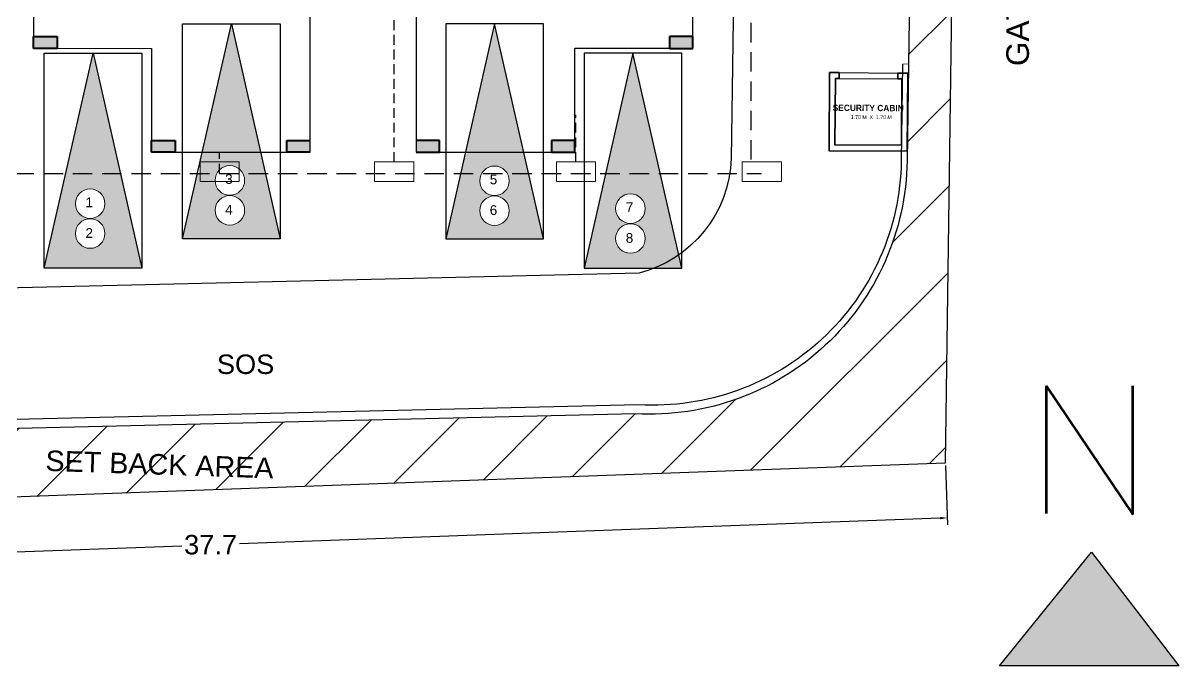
# Model space of a CAD drawing. Header units: metres. Extents: x 29392 to 32022, y 3934 to 33962.
# Drawn here: x 29464.78 to 29494.36, y 4280.81 to 4297.26 of the extents above; entities that cross this region are included whole.
import ezdxf

# ---------------------------------------------------------------- set-up
doc = ezdxf.new("R2010")
doc.units = ezdxf.units.M
doc.linetypes.add('DASHED', pattern=[19.05, 12.7, -6.35])
doc.linetypes.add('HIDDEN', pattern=[0.375, 0.25, -0.125])
doc.layers.add('COLUMN', color=7, linetype='Continuous', lineweight=40)
doc.layers.add('text', color=7, linetype='Continuous', lineweight=5)
doc.styles.get("Standard").update_dxf_attribs({"font": 'arial.ttf'})
doc.dimstyles.get("Standard").update_dxf_attribs({"dimtxt": 0.1, "dimasz": 0.18, "dimexe": 0.18, "dimexo": 0.0625, "dimgap": 0.09, "dimtad": 0, "dimtih": 1, "dimtoh": 1, "dimdec": 1, "dimzin": 0, "dimdsep": 46, "dimtxsty": 'Standard', "dimcen": 0.09, "dimadec": 0, "dimazin": 0, "dimtfac": 1, "dimtdec": 1, "dimtofl": 0, "dimtmove": 0, "dimatfit": 3, "dimfxl": 1, "dimtolj": 1, "dimtzin": 0, "dimarcsym": 0})

# ---------------------------------------------------------------- blocks, each defined once
blk = doc.blocks.new('AFF')
at = {"lineweight": 35}
for p, q in [((414.136, -199.224), (414.286, -199.224)), ((414.136, -200.724), (414.286, -200.724))]:
    blk.add_line(p, q, dxfattribs=at)
for p, q in [((414.136, -199.224), (414.136, -200.724)), ((414.286, -199.224), (414.286, -200.724))]:
    blk.add_line(p, q)
for points in [[(414.286, -200.724), (414.286, -200.974), (412.286, -200.974), (412.286, -198.974), (414.286, -198.974), (414.286, -199.224)], [(414.136, -200.724), (414.136, -200.824), (412.436, -200.824), (412.436, -199.124), (414.136, -199.124), (414.136, -199.224)]]:
    blk.add_lwpolyline(points, dxfattribs=at)
blk = doc.blocks.new('*D217')
at = {"color": 0, "lineweight": -2, "transparency": 16777216}
for p, q in [((29488.382, 4285.934), (29488.437, 4284.415)), ((29450.67, 4284.556), (29450.726, 4283.038)), ((29488.251, 4284.589), (29470.314, 4283.934)), ((29450.899, 4283.225), (29468.836, 4283.88))]:
    blk.add_line(p, q, dxfattribs=at)
at = {"color": 0, "transparency": 16777216}
for points in [[(29488.25, 4284.619), (29488.252, 4284.559), (29488.431, 4284.595)], [(29450.898, 4283.255), (29450.9, 4283.195), (29450.719, 4283.218)]]:
    blk.add_solid(points, dxfattribs=at)
at = {"layer": 'Defpoints', "color": 0, "transparency": 16777216}
for p in [(29488.38, 4285.996), (29450.668, 4284.619), (29488.431, 4284.595)]:
    blk.add_point(p, dxfattribs=at)
at = {"color": 0, "transparency": 16777216, "insert": (29469.575, 4283.907), "char_height": 0.5, "attachment_point": 5}
blk.add_mtext('\\A1;37.7', dxfattribs=at)

msp = doc.modelspace()

# ---------------------------------------------------------------- hatches: boundary and pattern name
at = {"true_color": 0x136734, "transparency": 33554669}
h = msp.add_hatch(color=116, dxfattribs=at)
h.dxf.hatch_style = 1
h.paths.add_polyline_path([(29466.567, 4296.49), (29465.867, 4293.412), (29467.266, 4293.412)])
h.paths.add_polyline_path([(29467.266, 4293.412), (29465.867, 4293.412), (29465.317, 4290.99), (29467.817, 4290.99)])
h.paths.add_polyline_path([(29466.114, 4291.875, -0.421003), (29466.492, 4292.262, -0.414214), (29466.114, 4292.639, -1), (29466.87, 4292.639, -0.421003), (29466.492, 4292.253, -0.414214), (29466.87, 4291.875, -1)], flags=16)
h.paths.add_polyline_path([(29470.108, 4297.244), (29469.361, 4293.956), (29470.855, 4293.956)])
h.paths.add_polyline_path([(29470.979, 4293.411), (29470.402, 4293.411, -0.12209), (29470.446, 4293.235, -0.421003), (29470.068, 4292.848, -0.414214), (29470.446, 4292.47, -1), (29469.69, 4292.47, -0.421003), (29470.068, 4292.857, -0.394266), (29469.691, 4293.209), (29469.305, 4293.209), (29469.305, 4293.412), (29469.237, 4293.412), (29468.858, 4291.744), (29471.358, 4291.744)])
h.paths.add_polyline_path([(29470.855, 4293.956), (29469.805, 4293.956), (29469.805, 4293.709), (29470.305, 4293.709), (29470.305, 4293.529, -0.102146), (29470.402, 4293.411), (29470.979, 4293.411)])
h.paths.add_polyline_path([(29469.805, 4293.709), (29469.305, 4293.709), (29469.305, 4293.412), (29469.734, 4293.412, -0.078871), (29469.805, 4293.506)])
h.paths.add_polyline_path([(29469.734, 4293.412), (29469.305, 4293.412), (29469.305, 4293.209), (29469.691, 4293.209, -0.017147), (29469.69, 4293.235, -0.122113)], flags=17)
h.paths.add_polyline_path([(29469.805, 4293.956), (29469.361, 4293.956), (29469.305, 4293.71), (29469.305, 4293.709), (29469.805, 4293.709)])
h.paths.add_polyline_path([(29470.305, 4293.709), (29469.805, 4293.709), (29469.805, 4293.506, -0.37857), (29470.305, 4293.529)])
h.paths.add_polyline_path([(29476.844, 4297.244), (29476.097, 4293.956), (29477.591, 4293.956)])
h.paths.add_polyline_path([(29477.591, 4293.956), (29476.097, 4293.956), (29475.973, 4293.411), (29476.512, 4293.411, -0.584355), (29477.17, 4293.411), (29477.715, 4293.411)])
h.paths.add_polyline_path([(29476.841, 4292.848, -0.414214), (29476.463, 4293.226, -0.129001), (29476.512, 4293.411), (29475.973, 4293.411), (29475.594, 4291.744), (29478.094, 4291.744), (29477.715, 4293.411), (29477.17, 4293.411, -0.128978), (29477.219, 4293.226, -0.421003), (29476.841, 4292.839, -0.414214), (29477.219, 4292.461, -1), (29476.463, 4292.461, -0.421003)])
h.paths.add_polyline_path([(29480.386, 4296.49), (29479.686, 4293.411), (29481.086, 4293.411)])
h.paths.add_polyline_path([(29481.086, 4293.411), (29479.686, 4293.411), (29479.136, 4290.99), (29480.926, 4290.99, 0.057277), (29481.558, 4291.33)])
h.paths.add_polyline_path([(29480.699, 4292.514, -1), (29479.944, 4292.514, -1)], flags=16)
h.paths.add_polyline_path([(29480.699, 4291.749, -1), (29479.944, 4291.749, -1)], flags=16)
h.paths.add_polyline_path([(29481.558, 4291.33, -0.057277), (29480.926, 4290.99), (29481.636, 4290.99)])
h.paths.add_polyline_path([(29466.309, 4291.702), (29466.626, 4291.702), (29466.626, 4292.076), (29466.309, 4292.076)], flags=8)
h.paths.add_polyline_path([(29466.309, 4292.488), (29466.626, 4292.488), (29466.626, 4292.861), (29466.309, 4292.861)], flags=8)
h.paths.add_polyline_path([(29480.138, 4291.571), (29480.457, 4291.571), (29480.457, 4291.951), (29480.138, 4291.951)], flags=8)
h.paths.add_polyline_path([(29480.14, 4292.363), (29480.455, 4292.363), (29480.455, 4292.73), (29480.14, 4292.73)], flags=8)
at = {"transparency": 33554669}
h = msp.add_hatch(color=256, dxfattribs=at)
h.dxf.hatch_style = 1
h.paths.add_polyline_path([(29492.119, 4283.714), (29489.767, 4280.806), (29494.36, 4280.806)])
at = {"layer": 'COLUMN'}
h = msp.add_hatch(color=256, dxfattribs=at)
h.dxf.hatch_style = 1
h.paths.add_polyline_path([(29465.644, 4296.916), (29465.644, 4296.616), (29465.044, 4296.616), (29465.044, 4296.916)])
h = msp.add_hatch(color=256, dxfattribs=at)
h.dxf.hatch_style = 1
h.paths.add_polyline_path([(29481.317, 4296.916), (29481.317, 4296.616), (29481.917, 4296.616), (29481.917, 4296.916)])
h = msp.add_hatch(color=256, dxfattribs=at)
h.dxf.hatch_style = 1
h.paths.add_polyline_path([(29468.664, 4294.256), (29468.664, 4293.956), (29468.064, 4293.956), (29468.064, 4294.256)])
h = msp.add_hatch(color=256, dxfattribs=at)
h.dxf.hatch_style = 1
h.paths.add_polyline_path([(29472.124, 4294.256), (29472.124, 4293.956), (29471.524, 4293.956), (29471.524, 4294.256)])
h = msp.add_hatch(color=256, dxfattribs=at)
h.dxf.hatch_style = 1
h.paths.add_polyline_path([(29474.837, 4294.256), (29474.837, 4293.956), (29475.437, 4293.956), (29475.437, 4294.256)])
h = msp.add_hatch(color=256, dxfattribs=at)
h.dxf.hatch_style = 1
h.paths.add_polyline_path([(29478.297, 4294.256), (29478.297, 4293.956), (29478.897, 4293.956), (29478.897, 4294.256)])
at = {"layer": 'text'}
h = msp.add_hatch(dxfattribs=at)
h.set_pattern_fill('ANSI31', color=256, scale=0.49)
h.set_pattern_definition([(45, (342.1382, 244.0105), (-1.100081375, 1.100081375), [])])
h.paths.add_polyline_path([(29489.111, 4338.94), (29458.294, 4329.438), (29457.485, 4324.686), (29461.789, 4326.247), (29476.326, 4331.521, -0.525377), (29487.824, 4323.371), (29487.403, 4293.735, -0.426651), (29480.455, 4287.262), (29450.998, 4286.558), (29450.668, 4284.619), (29488.38, 4285.996), (29488.516, 4295.872)])

# ---------------------------------------------------------------- linework, layer by layer
at = {"color": 244, "linetype": 'HIDDEN', "ltscale": 2, "true_color": 0x991b1e}
for p, q in [((29483.413, 4293.77), (29483.418, 4322.095)), ((29463.797, 4293.412), (29483.68, 4293.411))]:
    msp.add_line(p, q, dxfattribs=at)
at = {"color": 244, "linetype": 'HIDDEN', "true_color": 0x991b1e}
for p, q in [((29474.273, 4293.709), (29474.276, 4301.937)), ((29478.925, 4293.709), (29478.921, 4294.911)), ((29469.805, 4293.412), (29469.805, 4293.956))]:
    msp.add_line(p, q, dxfattribs=at)
for p, q in [((29468.858, 4297.244), (29471.358, 4297.244)), ((29468.858, 4291.744), (29468.858, 4297.244)), ((29468.858, 4291.744), (29470.108, 4297.244)), ((29470.108, 4297.244), (29471.358, 4291.744)), ((29471.358, 4297.244), (29471.358, 4291.744)), ((29478.094, 4297.244), (29475.594, 4297.244)), ((29475.594, 4297.244), (29475.594, 4291.744)), ((29476.844, 4297.244), (29475.594, 4291.744)), ((29478.094, 4291.744), (29476.844, 4297.244)), ((29478.094, 4291.744), (29478.094, 4297.244)), ((29465.317, 4296.49), (29467.817, 4296.49)), ((29465.317, 4290.99), (29465.317, 4296.49)), ((29465.317, 4290.99), (29466.567, 4296.49)), ((29466.567, 4296.49), (29467.817, 4290.99)), ((29467.817, 4296.49), (29467.817, 4290.99)), ((29481.636, 4296.49), (29479.136, 4296.49)), ((29479.136, 4296.49), (29479.136, 4290.99)), ((29480.386, 4296.49), (29479.136, 4290.99)), ((29481.636, 4290.99), (29480.386, 4296.49)), ((29481.636, 4290.99), (29481.636, 4296.49)), ((29471.358, 4291.744), (29468.858, 4291.744)), ((29475.594, 4291.744), (29478.094, 4291.744)), ((29467.817, 4290.99), (29465.317, 4290.99)), ((29479.136, 4290.99), (29481.636, 4290.99)), ((29489.767, 4280.806), (29492.119, 4283.714)), ((29492.119, 4283.714), (29494.36, 4280.806)), ((29494.36, 4280.806), (29489.767, 4280.806))]:
    msp.add_line(p, q)
at = {"lineweight": 9}
msp.add_line((29487.188, 4295.982), (29487.418, 4295.986), dxfattribs=at)
at = {"lineweight": 106}
for q in [(29490.962, 4284.706), (29493.183, 4284.681)]:
    msp.add_line((29490.962, 4287.979), q, dxfattribs=at)
at = {"lineweight": 158}
msp.add_line((29493.183, 4284.681), (29493.183, 4287.978), dxfattribs=at)
for points in [[(29458.294, 4329.438), (29489.111, 4338.94), (29488.516, 4295.872)], [(29488.516, 4295.872), (29488.38, 4285.996), (29450.668, 4284.619), (29458.294, 4329.438)]]:
    msp.add_lwpolyline(points)
msp.add_lwpolyline([(29457.485, 4324.686), (29476.326, 4331.521, -0.525946), (29487.824, 4323.355), (29487.403, 4293.735, -0.426651), (29480.455, 4287.262), (29450.998, 4286.558)], format="xyb")
at = {"color": 8}
msp.add_lwpolyline([(29477.559, 4328.139, -0.410228), (29483.324, 4323.423), (29482.903, 4293.799, -0.33266), (29480.542, 4290.865)], format="xyb", dxfattribs=at)
at = {"color": 251, "true_color": 0x636466}
for points in [[(29465.044, 4302.669), (29465.044, 4296.619), (29468.065, 4296.616), (29468.065, 4293.956), (29472.124, 4293.956), (29472.127, 4301.937)], [(29474.834, 4301.937), (29474.837, 4293.956), (29478.897, 4293.956), (29478.896, 4296.618), (29481.917, 4296.619), (29481.915, 4302.669)]]:
    msp.add_lwpolyline(points, dxfattribs=at)
at = {"color": 7, "true_color": 0xffffff, "transparency": 33554638}
msp.add_lwpolyline([(29487.289, 4296.215), (29487.254, 4293.738, -0.427077), (29480.54, 4287.492), (29457.664, 4286.956)], format="xyb", dxfattribs=at)
at = {"color": 8}
msp.add_lwpolyline([(29480.542, 4290.865), (29461.042, 4290.399)], dxfattribs=at)
at = {"layer": 'COLUMN'}
for p, q in [((29465.044, 4296.616), (29465.044, 4296.916)), ((29465.044, 4296.916), (29465.644, 4296.916)), ((29465.644, 4296.916), (29465.644, 4296.616)), ((29481.917, 4296.916), (29481.317, 4296.916)), ((29481.317, 4296.916), (29481.317, 4296.616)), ((29481.917, 4296.616), (29481.917, 4296.916)), ((29465.644, 4296.616), (29465.044, 4296.616)), ((29481.317, 4296.616), (29481.917, 4296.616)), ((29468.064, 4293.956), (29468.064, 4294.256)), ((29468.064, 4294.256), (29468.664, 4294.256)), ((29468.664, 4294.256), (29468.664, 4293.956)), ((29471.524, 4293.956), (29471.524, 4294.256)), ((29471.524, 4294.256), (29472.124, 4294.256)), ((29475.437, 4294.256), (29474.837, 4294.256)), ((29475.437, 4293.956), (29475.437, 4294.256)), ((29478.897, 4294.256), (29478.297, 4294.256)), ((29478.297, 4294.256), (29478.297, 4293.956)), ((29478.897, 4293.956), (29478.897, 4294.256)), ((29468.664, 4293.956), (29468.064, 4293.956)), ((29472.124, 4293.956), (29471.524, 4293.956)), ((29474.837, 4293.956), (29475.437, 4293.956)), ((29478.297, 4293.956), (29478.897, 4293.956))]:
    msp.add_line(p, q, dxfattribs=at)
at = {"layer": 'text'}
for p, q in [((29487.438, 4296.217), (29487.523, 4302.216)), ((29487.438, 4296.216), (29487.289, 4296.215)), ((29487.548, 4296.024), (29487.548, 4296.027))]:
    msp.add_line(p, q, dxfattribs=at)
at = {"layer": 'text', "color": 244, "linetype": 'DASHED', "ltscale": 2, "true_color": 0x991b1e}
for p, q in [((29469.305, 4293.209), (29469.305, 4293.709)), ((29469.305, 4293.709), (29470.305, 4293.709)), ((29470.305, 4293.709), (29470.305, 4293.209)), ((29473.773, 4293.209), (29473.773, 4293.709)), ((29473.773, 4293.709), (29474.773, 4293.709)), ((29474.773, 4293.709), (29474.773, 4293.209)), ((29478.425, 4293.209), (29478.425, 4293.709)), ((29478.425, 4293.709), (29479.425, 4293.709)), ((29479.425, 4293.709), (29479.425, 4293.209)), ((29483.185, 4293.209), (29483.185, 4293.709)), ((29483.185, 4293.709), (29484.185, 4293.709)), ((29484.185, 4293.709), (29484.185, 4293.209)), ((29470.305, 4293.209), (29469.305, 4293.209)), ((29474.773, 4293.209), (29473.773, 4293.209)), ((29479.425, 4293.209), (29478.425, 4293.209)), ((29484.185, 4293.209), (29483.185, 4293.209))]:
    msp.add_line(p, q, dxfattribs=at)
at = {"layer": 'text'}
for centre in [(29470.068, 4293.235), (29476.841, 4293.226), (29466.492, 4292.639), (29470.068, 4292.47), (29476.841, 4292.461), (29480.321, 4292.514), (29466.492, 4291.875), (29480.321, 4291.749)]:
    msp.add_circle(centre, 0.378, dxfattribs=at)

# ---------------------------------------------------------------- block references
at = {"rotation": 89.67291441371697}
msp.add_blockref('AFF', (29284.082, 3882.852), dxfattribs=at)

# ---------------------------------------------------------------- texts
at = {"insert": (29486.406, 4294.807), "char_height": 0.16, "attachment_point": 8, "rotation": 359.6729}
msp.add_mtext_dynamic_manual_height_columns('{\\fCentury Gothic|b1|i0|c0|p34;SECURITY CABIN\\P\\pi-0.32,l0.48,t0.48;\\fCentury Gothic|b0|i0|c0|p34;\\H0.6x;1.70 M  X  1.70 M}', width=4.24843, gutter_width=1, heights=[0], dxfattribs=at)
at = {"layer": 'text'}
for s, height, rotation, p in [('GATE 6M WIDE', 0.5787, 90, (29490.521, 4296.162)), ('SET BACK AREA', 0.52591, 358.0926, (29465.341, 4285.8))]:
    msp.add_text(s, height=height, rotation=rotation, dxfattribs=at).set_placement(p)
for s, height, p in [('3', 0.248, (29469.947, 4293.146)), ('5', 0.248, (29476.72, 4293.136)), ('1', 0.248, (29466.371, 4292.55)), ('4', 0.248, (29469.947, 4292.36)), ('6', 0.248, (29476.72, 4292.351)), ('7', 0.248, (29480.201, 4292.425)), ('2', 0.248, (29466.371, 4291.765)), ('8', 0.248, (29480.201, 4291.639)), ('SOS', 0.4979, (29469.736, 4288.28))]:
    msp.add_text(s, height=height, dxfattribs=at).set_placement(p)

# ---------------------------------------------------------------- dimensions: what is measured, and where the dimension line sits
dim = msp.add_aligned_dim(p1=(29450.668, 4284.619), p2=(29488.38, 4285.996), distance=-1.402, dimstyle='Standard', override={"dimtxt": 0.5})
dim.commit()
dim.dimension.update_dxf_attribs({"geometry": '*D217', "text_midpoint": (29469.575, 4283.907)})

doc.saveas('drawing.dxf')
